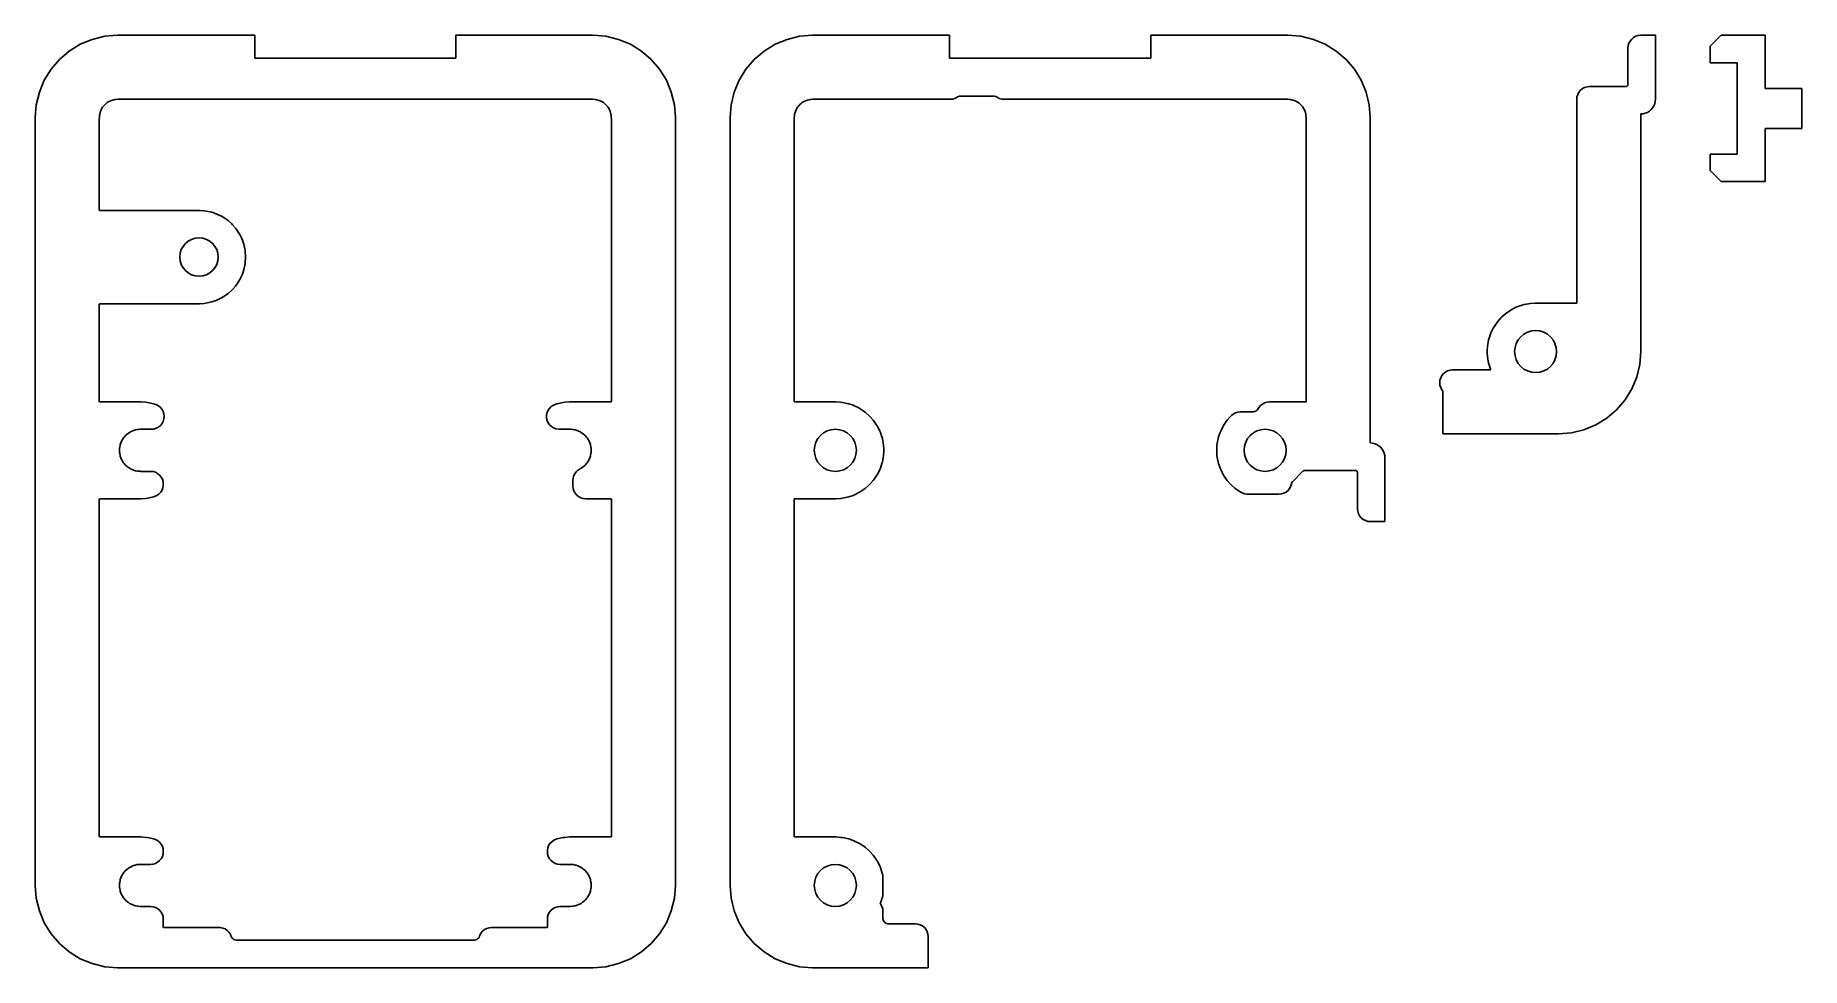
# Model space of a CAD drawing. Header units: metres. Extents: x 3 to 99.6, y -54 to -3.
import ezdxf

# ---------------------------------------------------------------- set-up
doc = ezdxf.new("R2010")
doc.units = ezdxf.units.M

msp = doc.modelspace()

# ---------------------------------------------------------------- linework, layer by layer
at = {"layer": 'CUT'}
for p, q in [((4.318, -4.318), (4.855, -3.859)), ((4.855, -3.859), (5.457, -3.49)), ((5.457, -3.49), (6.109, -3.22)), ((6.109, -3.22), (6.796, -3.055)), ((6.796, -3.055), (7.5, -3)), ((7.5, -3), (15, -3)), ((15, -3), (15, -4.25)), ((26, -4.25), (26, -3)), ((26, -3), (33.5, -3)), ((33.5, -3), (34.204, -3.055)), ((34.204, -3.055), (34.891, -3.22)), ((34.891, -3.22), (35.543, -3.49)), ((35.543, -3.49), (36.145, -3.859)), ((36.145, -3.859), (36.682, -4.318)), ((42.318, -4.318), (42.855, -3.859)), ((42.855, -3.859), (43.457, -3.49)), ((43.457, -3.49), (44.109, -3.22)), ((44.109, -3.22), (44.796, -3.055)), ((44.796, -3.055), (45.5, -3)), ((45.5, -3), (53, -3)), ((53, -3), (53, -4.25)), ((64, -4.25), (64, -3)), ((64, -3), (71.5, -3)), ((71.5, -3), (72.204, -3.055)), ((72.204, -3.055), (72.891, -3.22)), ((72.891, -3.22), (73.543, -3.49)), ((73.543, -3.49), (74.145, -3.859)), ((74.145, -3.859), (74.682, -4.318)), ((90.093, -3.7), (90.106, -3.563)), ((90.093, -5.683), (90.093, -3.7)), ((90.106, -3.563), (90.146, -3.432)), ((90.146, -3.432), (90.211, -3.311)), ((90.211, -3.311), (90.298, -3.205)), ((90.298, -3.205), (90.404, -3.118)), ((90.404, -3.118), (90.525, -3.053)), ((90.525, -3.053), (90.656, -3.013)), ((90.656, -3.013), (90.793, -3)), ((90.793, -3), (91.593, -3)), ((91.593, -3), (91.593, -6.5)), ((94.593, -3.6), (95.193, -3)), ((94.593, -4.5), (94.593, -3.6)), ((95.193, -3), (96.073, -3)), ((96.073, -3), (97.593, -3)), ((97.593, -3), (97.593, -5.9)), ((3.859, -4.855), (4.318, -4.318)), ((15, -4.25), (26, -4.25)), ((36.682, -4.318), (37.141, -4.855)), ((41.859, -4.855), (42.318, -4.318)), ((53, -4.25), (64, -4.25)), ((74.682, -4.318), (75.141, -4.855)), ((96.063, -4.5), (94.593, -4.5)), ((96.063, -9.5), (96.063, -4.5)), ((3.22, -6.109), (3.49, -5.457)), ((3.49, -5.457), (3.859, -4.855)), ((37.141, -4.855), (37.51, -5.457)), ((37.51, -5.457), (37.78, -6.109)), ((41.22, -6.109), (41.49, -5.457)), ((41.49, -5.457), (41.859, -4.855)), ((75.141, -4.855), (75.51, -5.457)), ((75.51, -5.457), (75.78, -6.109)), ((89.989, -5.799), (90.021, -5.793)), ((90.021, -5.793), (90.039, -5.786)), ((90.039, -5.786), (90.055, -5.775)), ((90.055, -5.775), (90.068, -5.762)), ((90.068, -5.762), (90.079, -5.746)), ((90.079, -5.746), (90.086, -5.728)), ((90.086, -5.728), (90.092, -5.696)), ((90.092, -5.696), (90.093, -5.683)), ((3.055, -6.796), (3.22, -6.109)), ((6.893, -6.711), (6.816, -6.777)), ((6.937, -6.679), (6.893, -6.711)), ((7.024, -6.626), (6.937, -6.679)), ((7.073, -6.601), (7.024, -6.626)), ((7.167, -6.562), (7.073, -6.601)), ((7.219, -6.545), (7.167, -6.562)), ((7.317, -6.522), (7.219, -6.545)), ((7.371, -6.513), (7.317, -6.522)), ((7.526, -6.501), (7.371, -6.513)), ((7.553, -6.5), (7.526, -6.501)), ((33.447, -6.5), (7.553, -6.5)), ((33.474, -6.501), (33.447, -6.5)), ((33.629, -6.513), (33.474, -6.501)), ((33.683, -6.522), (33.629, -6.513)), ((33.781, -6.545), (33.683, -6.522)), ((33.833, -6.562), (33.781, -6.545)), ((33.927, -6.601), (33.833, -6.562)), ((33.976, -6.626), (33.927, -6.601)), ((34.063, -6.679), (33.976, -6.626)), ((34.107, -6.711), (34.063, -6.679)), ((34.184, -6.777), (34.107, -6.711)), ((37.78, -6.109), (37.945, -6.796)), ((41.055, -6.796), (41.22, -6.109)), ((44.893, -6.711), (44.816, -6.777)), ((44.937, -6.679), (44.893, -6.711)), ((45.024, -6.626), (44.937, -6.679)), ((45.073, -6.601), (45.024, -6.626)), ((45.167, -6.562), (45.073, -6.601)), ((45.219, -6.545), (45.167, -6.562)), ((45.317, -6.522), (45.219, -6.545)), ((45.371, -6.513), (45.317, -6.522)), ((45.526, -6.501), (45.371, -6.513)), ((45.553, -6.5), (45.526, -6.501)), ((53.018, -6.5), (45.553, -6.5)), ((53.155, -6.487), (53.018, -6.5)), ((53.286, -6.447), (53.155, -6.487)), ((53.407, -6.382), (53.286, -6.447)), ((53.429, -6.367), (53.407, -6.382)), ((53.407, -6.382), (53.407, -6.382)), ((53.483, -6.345), (53.429, -6.367)), ((53.546, -6.332), (53.483, -6.345)), ((53.553, -6.332), (53.546, -6.332)), ((53.587, -6.33), (53.553, -6.332)), ((55.413, -6.33), (53.587, -6.33)), ((55.447, -6.332), (55.413, -6.33)), ((55.454, -6.332), (55.447, -6.332)), ((55.517, -6.345), (55.454, -6.332)), ((55.571, -6.367), (55.517, -6.345)), ((55.593, -6.382), (55.571, -6.367)), ((55.714, -6.447), (55.593, -6.382)), ((55.845, -6.487), (55.714, -6.447)), ((55.982, -6.5), (55.845, -6.487)), ((71.447, -6.5), (55.982, -6.5)), ((71.474, -6.501), (71.447, -6.5)), ((71.629, -6.513), (71.474, -6.501)), ((71.683, -6.522), (71.629, -6.513)), ((71.781, -6.545), (71.683, -6.522)), ((71.833, -6.562), (71.781, -6.545)), ((71.927, -6.601), (71.833, -6.562)), ((71.976, -6.626), (71.927, -6.601)), ((72.063, -6.679), (71.976, -6.626)), ((72.107, -6.711), (72.063, -6.679)), ((72.184, -6.777), (72.107, -6.711)), ((75.78, -6.109), (75.945, -6.796)), ((87.293, -6.5), (87.306, -6.363)), ((87.293, -17.616), (87.293, -6.5)), ((87.306, -6.363), (87.346, -6.232)), ((87.346, -6.232), (87.411, -6.111)), ((87.411, -6.111), (87.498, -6.005)), ((87.498, -6.005), (87.604, -5.918)), ((87.604, -5.918), (87.725, -5.853)), ((87.725, -5.853), (87.856, -5.813)), ((87.856, -5.813), (87.993, -5.8)), ((87.993, -5.8), (89.976, -5.8)), ((89.976, -5.8), (89.989, -5.799)), ((91.554, -6.747), (91.506, -6.863)), ((91.583, -6.625), (91.554, -6.747)), ((91.593, -6.5), (91.583, -6.625)), ((97.593, -5.9), (99.593, -5.9)), ((99.593, -5.9), (99.593, -8.1)), ((3, -7.5), (3.055, -6.796)), ((3, -49.5), (3, -7.5)), ((6.501, -7.526), (6.5, -7.553)), ((6.5, -7.553), (6.5, -12.546)), ((6.513, -7.371), (6.501, -7.526)), ((6.522, -7.317), (6.513, -7.371)), ((6.545, -7.219), (6.522, -7.317)), ((6.562, -7.167), (6.545, -7.219)), ((6.601, -7.073), (6.562, -7.167)), ((6.626, -7.024), (6.601, -7.073)), ((6.679, -6.937), (6.626, -7.024)), ((6.711, -6.893), (6.679, -6.937)), ((6.777, -6.816), (6.711, -6.893)), ((6.816, -6.777), (6.777, -6.816)), ((34.223, -6.816), (34.184, -6.777)), ((34.289, -6.893), (34.223, -6.816)), ((34.321, -6.937), (34.289, -6.893)), ((34.374, -7.024), (34.321, -6.937)), ((34.399, -7.073), (34.374, -7.024)), ((34.438, -7.167), (34.399, -7.073)), ((34.455, -7.219), (34.438, -7.167)), ((34.478, -7.317), (34.455, -7.219)), ((34.487, -7.371), (34.478, -7.317)), ((34.499, -7.526), (34.487, -7.371)), ((34.5, -7.553), (34.499, -7.526)), ((34.5, -23.016), (34.5, -7.553)), ((37.945, -6.796), (38, -7.5)), ((38, -7.5), (38, -49.5)), ((41, -7.5), (41.055, -6.796)), ((41, -49.5), (41, -7.5)), ((44.501, -7.526), (44.5, -7.553)), ((44.5, -7.553), (44.5, -23.016)), ((44.513, -7.371), (44.501, -7.526)), ((44.522, -7.317), (44.513, -7.371)), ((44.545, -7.219), (44.522, -7.317)), ((44.562, -7.167), (44.545, -7.219)), ((44.601, -7.073), (44.562, -7.167)), ((44.626, -7.024), (44.601, -7.073)), ((44.679, -6.937), (44.626, -7.024)), ((44.711, -6.893), (44.679, -6.937)), ((44.777, -6.816), (44.711, -6.893)), ((44.816, -6.777), (44.777, -6.816)), ((72.223, -6.816), (72.184, -6.777)), ((72.289, -6.893), (72.223, -6.816)), ((72.321, -6.937), (72.289, -6.893)), ((72.374, -7.024), (72.321, -6.937)), ((72.399, -7.073), (72.374, -7.024)), ((72.438, -7.167), (72.399, -7.073)), ((72.455, -7.219), (72.438, -7.167)), ((72.478, -7.317), (72.455, -7.219)), ((72.487, -7.371), (72.478, -7.317)), ((72.499, -7.526), (72.487, -7.371)), ((72.5, -7.553), (72.499, -7.526)), ((72.5, -23.016), (72.5, -7.553)), ((75.945, -6.796), (76, -7.5)), ((76, -7.5), (76, -25.3)), ((90.918, -7.29), (90.793, -7.3)), ((90.793, -7.3), (90.793, -20.3)), ((91.04, -7.261), (90.918, -7.29)), ((91.156, -7.213), (91.04, -7.261)), ((91.263, -7.147), (91.156, -7.213)), ((91.359, -7.066), (91.263, -7.147)), ((91.44, -6.97), (91.359, -7.066)), ((91.506, -6.863), (91.44, -6.97)), ((99.593, -8.1), (97.593, -8.1)), ((97.593, -8.1), (97.593, -11)), ((94.593, -10.4), (94.593, -9.5)), ((94.593, -9.5), (96.063, -9.5)), ((95.193, -11), (94.593, -10.4)), ((96.063, -11), (95.193, -11)), ((97.593, -11), (96.063, -11)), ((6.5, -12.546), (6.503, -12.577)), ((6.503, -12.577), (6.534, -12.58)), ((6.534, -12.58), (11.927, -12.58)), ((11.927, -12.58), (11.973, -12.581)), ((11.973, -12.581), (12.237, -12.599)), ((12.237, -12.599), (12.328, -12.611)), ((12.328, -12.611), (12.565, -12.658)), ((12.565, -12.658), (12.653, -12.682)), ((12.653, -12.682), (12.882, -12.759)), ((12.882, -12.759), (12.967, -12.794)), ((12.967, -12.794), (13.184, -12.901)), ((13.184, -12.901), (13.263, -12.947)), ((13.263, -12.947), (13.464, -13.081)), ((13.464, -13.081), (13.537, -13.137)), ((13.537, -13.137), (13.719, -13.297)), ((13.719, -13.297), (13.783, -13.361)), ((13.783, -13.361), (13.943, -13.543)), ((13.943, -13.543), (13.999, -13.616)), ((13.999, -13.616), (14.133, -13.817)), ((14.133, -13.817), (14.179, -13.896)), ((14.179, -13.896), (14.286, -14.113)), ((14.286, -14.113), (14.321, -14.198)), ((14.321, -14.198), (14.398, -14.427)), ((14.398, -14.427), (14.422, -14.515)), ((14.422, -14.515), (14.469, -14.752)), ((14.469, -14.752), (14.481, -14.843)), ((14.481, -15.417), (14.469, -15.508)), ((14.481, -14.843), (14.497, -15.084)), ((14.497, -15.176), (14.481, -15.417)), ((14.497, -15.084), (14.497, -15.176)), ((14.179, -16.364), (14.133, -16.443)), ((14.286, -16.147), (14.179, -16.364)), ((14.321, -16.062), (14.286, -16.147)), ((14.398, -15.833), (14.321, -16.062)), ((14.422, -15.745), (14.398, -15.833)), ((14.469, -15.508), (14.422, -15.745)), ((13.184, -17.359), (12.967, -17.466)), ((13.263, -17.313), (13.184, -17.359)), ((13.464, -17.179), (13.263, -17.313)), ((13.537, -17.123), (13.464, -17.179)), ((13.719, -16.963), (13.537, -17.123)), ((13.783, -16.899), (13.719, -16.963)), ((13.943, -16.717), (13.783, -16.899)), ((13.999, -16.644), (13.943, -16.717)), ((14.133, -16.443), (13.999, -16.644)), ((6.503, -17.683), (6.5, -17.714)), ((6.5, -17.714), (6.5, -23.016)), ((6.534, -17.68), (6.503, -17.683)), ((11.927, -17.68), (6.534, -17.68)), ((11.973, -17.679), (11.927, -17.68)), ((12.237, -17.661), (11.973, -17.679)), ((12.328, -17.649), (12.237, -17.661)), ((12.565, -17.602), (12.328, -17.649)), ((12.653, -17.578), (12.565, -17.602)), ((12.882, -17.501), (12.653, -17.578)), ((12.967, -17.466), (12.882, -17.501)), ((83.204, -18.396), (83.395, -18.228)), ((83.395, -18.228), (83.468, -18.172)), ((83.468, -18.172), (83.68, -18.031)), ((83.68, -18.031), (83.759, -17.985)), ((83.759, -17.985), (83.988, -17.872)), ((83.988, -17.872), (84.072, -17.837)), ((84.072, -17.837), (84.314, -17.755)), ((84.314, -17.755), (84.402, -17.731)), ((84.402, -17.731), (84.652, -17.682)), ((84.652, -17.682), (84.743, -17.67)), ((84.743, -17.67), (85.02, -17.651)), ((85.02, -17.651), (85.066, -17.65)), ((85.066, -17.65), (87.259, -17.65)), ((87.259, -17.65), (87.29, -17.647)), ((87.29, -17.647), (87.293, -17.616)), ((82.58, -19.329), (82.615, -19.245)), ((82.615, -19.245), (82.728, -19.016)), ((82.728, -19.016), (82.774, -18.937)), ((82.774, -18.937), (82.915, -18.725)), ((82.915, -18.725), (82.971, -18.652)), ((82.971, -18.652), (83.139, -18.461)), ((83.139, -18.461), (83.204, -18.396)), ((82.396, -20.254), (82.413, -20)), ((82.396, -20.346), (82.396, -20.254)), ((82.413, -20), (82.425, -19.909)), ((82.425, -19.909), (82.474, -19.659)), ((82.474, -19.659), (82.498, -19.571)), ((82.498, -19.571), (82.58, -19.329)), ((82.413, -20.6), (82.396, -20.346)), ((82.425, -20.691), (82.413, -20.6)), ((82.474, -20.941), (82.425, -20.691)), ((82.498, -21.029), (82.474, -20.941)), ((82.579, -21.267), (82.498, -21.029)), ((90.738, -21.004), (90.573, -21.691)), ((90.793, -20.3), (90.738, -21.004)), ((79.8, -22), (79.813, -21.863)), ((79.813, -22.137), (79.8, -22)), ((79.813, -21.863), (79.853, -21.732)), ((79.853, -22.268), (79.813, -22.137)), ((79.853, -21.732), (79.918, -21.611)), ((79.918, -21.611), (80.005, -21.505)), ((80.005, -21.505), (80.111, -21.418)), ((80.111, -21.418), (80.232, -21.353)), ((80.232, -21.353), (80.363, -21.313)), ((80.363, -21.313), (80.5, -21.3)), ((80.5, -21.3), (82.567, -21.3)), ((82.567, -21.3), (82.578, -21.299)), ((82.578, -21.299), (82.586, -21.297)), ((82.586, -21.297), (82.579, -21.267)), ((90.573, -21.691), (90.303, -22.343)), ((6.5, -23.016), (6.503, -23.047)), ((6.503, -23.047), (6.534, -23.05)), ((6.534, -23.05), (8.727, -23.05)), ((8.727, -23.05), (8.773, -23.051)), ((8.773, -23.051), (9.05, -23.07)), ((9.05, -23.07), (9.141, -23.082)), ((9.141, -23.082), (9.391, -23.131)), ((9.391, -23.131), (9.479, -23.155)), ((9.479, -23.155), (9.574, -23.187)), ((31.426, -23.187), (31.521, -23.155)), ((31.521, -23.155), (31.609, -23.131)), ((31.609, -23.131), (31.859, -23.082)), ((31.859, -23.082), (31.95, -23.07)), ((31.95, -23.07), (32.227, -23.051)), ((32.227, -23.051), (32.273, -23.05)), ((32.273, -23.05), (34.466, -23.05)), ((34.466, -23.05), (34.497, -23.047)), ((34.497, -23.047), (34.5, -23.016)), ((44.5, -23.016), (44.503, -23.047)), ((44.503, -23.047), (44.534, -23.05)), ((44.534, -23.05), (46.727, -23.05)), ((46.727, -23.05), (46.773, -23.051)), ((46.773, -23.051), (47.05, -23.07)), ((47.05, -23.07), (47.141, -23.082)), ((47.141, -23.082), (47.391, -23.131)), ((47.391, -23.131), (47.479, -23.155)), ((47.479, -23.155), (47.721, -23.237)), ((69.997, -23.255), (70.103, -23.168)), ((70.103, -23.168), (70.224, -23.103)), ((70.224, -23.103), (70.355, -23.063)), ((70.355, -23.063), (70.492, -23.05)), ((70.492, -23.05), (72.466, -23.05)), ((72.466, -23.05), (72.497, -23.047)), ((72.497, -23.047), (72.5, -23.016)), ((79.918, -22.389), (79.853, -22.268)), ((79.959, -22.444), (79.918, -22.389)), ((79.965, -22.451), (79.959, -22.444)), ((79.968, -22.484), (79.965, -22.451)), ((79.968, -24.8), (79.968, -22.484)), ((89.934, -22.945), (89.475, -23.482)), ((90.303, -22.343), (89.934, -22.945)), ((9.574, -23.187), (9.617, -23.203)), ((9.617, -23.203), (9.738, -23.268)), ((9.738, -23.268), (9.844, -23.355)), ((9.844, -23.355), (9.931, -23.461)), ((9.931, -23.461), (9.996, -23.582)), ((9.996, -24.118), (9.931, -24.239)), ((9.996, -23.582), (10.035, -23.713)), ((10.035, -23.987), (9.996, -24.118)), ((10.035, -23.713), (10.049, -23.85)), ((10.049, -23.85), (10.035, -23.987)), ((30.953, -23.804), (30.975, -23.669)), ((30.957, -23.941), (30.953, -23.804)), ((30.988, -24.075), (30.957, -23.941)), ((30.975, -23.669), (31.023, -23.54)), ((31.045, -24.2), (30.988, -24.075)), ((31.023, -23.54), (31.096, -23.424)), ((31.096, -23.424), (31.19, -23.324)), ((31.19, -23.324), (31.301, -23.244)), ((31.301, -23.244), (31.426, -23.187)), ((47.721, -23.237), (47.805, -23.272)), ((47.805, -23.272), (48.034, -23.385)), ((48.034, -23.385), (48.113, -23.431)), ((48.113, -23.431), (48.325, -23.572)), ((48.325, -23.572), (48.398, -23.628)), ((48.398, -23.628), (48.589, -23.796)), ((48.589, -23.796), (48.654, -23.861)), ((48.654, -23.861), (48.822, -24.052)), ((48.822, -24.052), (48.878, -24.125)), ((48.878, -24.125), (49.019, -24.337)), ((67.981, -24.337), (68.122, -24.125)), ((68.122, -24.125), (68.178, -24.052)), ((68.178, -24.052), (68.346, -23.861)), ((68.346, -23.861), (68.411, -23.796)), ((68.411, -23.796), (68.436, -23.774)), ((68.436, -23.774), (68.509, -23.718)), ((68.509, -23.718), (68.63, -23.653)), ((68.63, -23.653), (68.761, -23.613)), ((68.761, -23.613), (68.898, -23.6)), ((68.898, -23.6), (69.583, -23.6)), ((69.583, -23.6), (69.617, -23.598)), ((69.617, -23.598), (69.624, -23.598)), ((69.624, -23.598), (69.687, -23.585)), ((69.687, -23.585), (69.741, -23.563)), ((69.741, -23.563), (69.789, -23.53)), ((69.789, -23.53), (69.83, -23.489)), ((69.83, -23.489), (69.866, -23.436)), ((69.866, -23.436), (69.874, -23.42)), ((69.874, -23.42), (69.91, -23.361)), ((69.91, -23.361), (69.997, -23.255)), ((88.938, -23.941), (88.336, -24.31)), ((89.475, -23.482), (88.938, -23.941)), ((7.767, -25.106), (7.744, -25.146)), ((7.825, -25.019), (7.767, -25.106)), ((7.853, -24.983), (7.825, -25.019)), ((7.922, -24.904), (7.853, -24.983)), ((7.954, -24.872), (7.922, -24.904)), ((8.033, -24.803), (7.954, -24.872)), ((8.069, -24.775), (8.033, -24.803)), ((8.156, -24.717), (8.069, -24.775)), ((8.196, -24.694), (8.156, -24.717)), ((8.289, -24.648), (8.196, -24.694)), ((8.332, -24.63), (8.289, -24.648)), ((8.431, -24.597), (8.332, -24.63)), ((8.475, -24.585), (8.431, -24.597)), ((8.577, -24.564), (8.475, -24.585)), ((8.623, -24.558), (8.577, -24.564)), ((8.739, -24.551), (8.623, -24.558)), ((8.761, -24.55), (8.739, -24.551)), ((9.349, -24.55), (8.761, -24.55)), ((9.485, -24.537), (9.349, -24.55)), ((9.617, -24.497), (9.485, -24.537)), ((9.738, -24.432), (9.617, -24.497)), ((9.844, -24.345), (9.738, -24.432)), ((9.931, -24.239), (9.844, -24.345)), ((31.125, -24.312), (31.045, -24.2)), ((31.225, -24.405), (31.125, -24.312)), ((31.342, -24.478), (31.225, -24.405)), ((31.47, -24.526), (31.342, -24.478)), ((31.605, -24.549), (31.47, -24.526)), ((31.651, -24.55), (31.605, -24.549)), ((32.239, -24.55), (31.651, -24.55)), ((32.261, -24.551), (32.239, -24.55)), ((32.377, -24.558), (32.261, -24.551)), ((32.423, -24.564), (32.377, -24.558)), ((32.525, -24.585), (32.423, -24.564)), ((32.569, -24.597), (32.525, -24.585)), ((32.668, -24.63), (32.569, -24.597)), ((32.711, -24.648), (32.668, -24.63)), ((32.804, -24.694), (32.711, -24.648)), ((32.844, -24.717), (32.804, -24.694)), ((32.931, -24.775), (32.844, -24.717)), ((32.967, -24.803), (32.931, -24.775)), ((33.046, -24.872), (32.967, -24.803)), ((33.078, -24.904), (33.046, -24.872)), ((33.147, -24.983), (33.078, -24.904)), ((33.175, -25.019), (33.147, -24.983)), ((33.233, -25.106), (33.175, -25.019)), ((33.256, -25.146), (33.233, -25.106)), ((49.019, -24.337), (49.065, -24.416)), ((49.065, -24.416), (49.178, -24.645)), ((49.178, -24.645), (49.213, -24.729)), ((49.213, -24.729), (49.295, -24.971)), ((49.295, -24.971), (49.319, -25.059)), ((49.319, -25.059), (49.368, -25.309)), ((67.632, -25.309), (67.681, -25.059)), ((67.681, -25.059), (67.705, -24.971)), ((67.705, -24.971), (67.787, -24.729)), ((67.787, -24.729), (67.822, -24.645)), ((67.822, -24.645), (67.935, -24.416)), ((67.935, -24.416), (67.981, -24.337)), ((86.293, -24.8), (79.968, -24.8)), ((86.997, -24.745), (86.293, -24.8)), ((87.684, -24.58), (86.997, -24.745)), ((88.336, -24.31), (87.684, -24.58)), ((7.608, -25.573), (7.601, -25.677)), ((7.601, -25.677), (7.601, -25.723)), ((7.601, -25.723), (7.608, -25.827)), ((7.614, -25.527), (7.608, -25.573)), ((7.608, -25.827), (7.614, -25.873)), ((7.635, -25.425), (7.614, -25.527)), ((7.614, -25.873), (7.635, -25.975)), ((7.647, -25.381), (7.635, -25.425)), ((7.635, -25.975), (7.647, -26.019)), ((7.68, -25.282), (7.647, -25.381)), ((7.647, -26.019), (7.68, -26.118)), ((7.698, -25.239), (7.68, -25.282)), ((7.744, -25.146), (7.698, -25.239)), ((33.302, -25.239), (33.256, -25.146)), ((33.32, -25.282), (33.302, -25.239)), ((33.353, -25.381), (33.32, -25.282)), ((33.32, -26.118), (33.353, -26.019)), ((33.365, -25.425), (33.353, -25.381)), ((33.353, -26.019), (33.365, -25.975)), ((33.386, -25.527), (33.365, -25.425)), ((33.365, -25.975), (33.386, -25.873)), ((33.392, -25.573), (33.386, -25.527)), ((33.386, -25.873), (33.392, -25.827)), ((33.399, -25.677), (33.392, -25.573)), ((33.392, -25.827), (33.399, -25.723)), ((33.399, -25.723), (33.399, -25.677)), ((49.368, -25.309), (49.38, -25.4)), ((49.38, -26), (49.368, -26.091)), ((49.38, -25.4), (49.397, -25.654)), ((49.397, -25.746), (49.38, -26)), ((49.397, -25.654), (49.397, -25.746)), ((67.603, -25.654), (67.62, -25.4)), ((67.603, -25.746), (67.603, -25.654)), ((67.62, -26), (67.603, -25.746)), ((67.62, -25.4), (67.632, -25.309)), ((67.632, -26.091), (67.62, -26)), ((76, -25.3), (76.125, -25.31)), ((76.125, -25.31), (76.247, -25.339)), ((76.247, -25.339), (76.363, -25.387)), ((76.363, -25.387), (76.47, -25.453)), ((76.47, -25.453), (76.566, -25.534)), ((76.566, -25.534), (76.647, -25.63)), ((76.647, -25.63), (76.713, -25.737)), ((76.713, -25.737), (76.761, -25.853)), ((76.761, -25.853), (76.79, -25.975)), ((76.79, -25.975), (76.8, -26.1)), ((7.68, -26.118), (7.698, -26.161)), ((7.698, -26.161), (7.744, -26.254)), ((7.744, -26.254), (7.767, -26.294)), ((7.767, -26.294), (7.825, -26.381)), ((7.825, -26.381), (7.853, -26.417)), ((7.853, -26.417), (7.922, -26.496)), ((7.922, -26.496), (7.954, -26.528)), ((7.954, -26.528), (8.033, -26.597)), ((8.033, -26.597), (8.069, -26.625)), ((8.069, -26.625), (8.156, -26.683)), ((8.156, -26.683), (8.196, -26.706)), ((8.196, -26.706), (8.289, -26.752)), ((8.289, -26.752), (8.332, -26.77)), ((8.332, -26.77), (8.431, -26.803)), ((8.431, -26.803), (8.475, -26.815)), ((8.475, -26.815), (8.577, -26.836)), ((8.577, -26.836), (8.623, -26.842)), ((8.623, -26.842), (8.739, -26.849)), ((8.739, -26.849), (8.761, -26.85)), ((8.761, -26.85), (9.3, -26.85)), ((9.3, -26.85), (9.437, -26.863)), ((9.437, -26.863), (9.568, -26.903)), ((9.568, -26.903), (9.689, -26.968)), ((9.689, -26.968), (9.795, -27.055)), ((32.437, -27.116), (32.494, -26.991)), ((32.494, -26.991), (32.574, -26.879)), ((32.574, -26.879), (32.674, -26.785)), ((32.674, -26.785), (32.79, -26.713)), ((32.79, -26.713), (32.804, -26.706)), ((32.804, -26.706), (32.844, -26.683)), ((32.844, -26.683), (32.931, -26.625)), ((32.931, -26.625), (32.967, -26.597)), ((32.967, -26.597), (33.046, -26.528)), ((33.046, -26.528), (33.078, -26.496)), ((33.078, -26.496), (33.147, -26.417)), ((33.147, -26.417), (33.175, -26.381)), ((33.175, -26.381), (33.233, -26.294)), ((33.233, -26.294), (33.256, -26.254)), ((33.256, -26.254), (33.302, -26.161)), ((33.302, -26.161), (33.32, -26.118)), ((49.065, -26.984), (49.019, -27.063)), ((49.178, -26.755), (49.065, -26.984)), ((49.213, -26.671), (49.178, -26.755)), ((49.295, -26.429), (49.213, -26.671)), ((49.319, -26.341), (49.295, -26.429)), ((49.368, -26.091), (49.319, -26.341)), ((67.681, -26.341), (67.632, -26.091)), ((67.705, -26.429), (67.681, -26.341)), ((67.787, -26.671), (67.705, -26.429)), ((67.822, -26.755), (67.787, -26.671)), ((67.935, -26.984), (67.822, -26.755)), ((67.981, -27.063), (67.935, -26.984)), ((72.317, -26.841), (71.741, -27.417)), ((72.327, -26.833), (72.317, -26.841)), ((72.354, -26.814), (72.327, -26.833)), ((72.372, -26.807), (72.354, -26.814)), ((72.404, -26.801), (72.372, -26.807)), ((72.417, -26.8), (72.404, -26.801)), ((75.183, -26.8), (72.417, -26.8)), ((75.196, -26.801), (75.183, -26.8)), ((75.228, -26.807), (75.196, -26.801)), ((75.246, -26.814), (75.228, -26.807)), ((75.262, -26.825), (75.246, -26.814)), ((75.275, -26.838), (75.262, -26.825)), ((75.286, -26.854), (75.275, -26.838)), ((75.293, -26.872), (75.286, -26.854)), ((75.299, -26.904), (75.293, -26.872)), ((75.3, -26.917), (75.299, -26.904)), ((75.3, -28.9), (75.3, -26.917)), ((76.8, -26.1), (76.8, -29.6)), ((9.855, -27.993), (9.762, -28.093)), ((9.795, -27.055), (9.882, -27.161)), ((9.928, -27.876), (9.855, -27.993)), ((9.882, -27.161), (9.947, -27.282)), ((9.976, -27.748), (9.928, -27.876)), ((9.947, -27.282), (9.987, -27.413)), ((9.999, -27.612), (9.976, -27.748)), ((9.987, -27.413), (10, -27.55)), ((10, -27.567), (9.999, -27.612)), ((10, -27.55), (10, -27.567)), ((32.4, -27.341), (32.406, -27.249)), ((32.4, -27.65), (32.4, -27.341)), ((32.413, -27.787), (32.4, -27.65)), ((32.406, -27.249), (32.437, -27.116)), ((32.453, -27.918), (32.413, -27.787)), ((32.518, -28.039), (32.453, -27.918)), ((48.113, -27.969), (48.034, -28.015)), ((48.325, -27.828), (48.113, -27.969)), ((48.398, -27.772), (48.325, -27.828)), ((48.589, -27.604), (48.398, -27.772)), ((48.654, -27.539), (48.589, -27.604)), ((48.822, -27.348), (48.654, -27.539)), ((48.878, -27.275), (48.822, -27.348)), ((49.019, -27.063), (48.878, -27.275)), ((68.122, -27.275), (67.981, -27.063)), ((68.178, -27.348), (68.122, -27.275)), ((68.346, -27.539), (68.178, -27.348)), ((68.411, -27.604), (68.346, -27.539)), ((68.602, -27.772), (68.411, -27.604)), ((68.675, -27.828), (68.602, -27.772)), ((68.887, -27.969), (68.675, -27.828)), ((68.966, -28.015), (68.887, -27.969)), ((71.397, -27.982), (71.276, -28.047)), ((71.503, -27.895), (71.397, -27.982)), ((71.59, -27.789), (71.503, -27.895)), ((71.654, -27.668), (71.59, -27.789)), ((71.694, -27.537), (71.654, -27.668)), ((71.707, -27.472), (71.694, -27.537)), ((71.694, -27.537), (71.694, -27.537)), ((71.714, -27.454), (71.707, -27.472)), ((71.733, -27.427), (71.714, -27.454)), ((71.741, -27.417), (71.733, -27.427)), ((6.503, -28.353), (6.5, -28.384)), ((6.5, -28.384), (6.5, -46.816)), ((6.534, -28.35), (6.503, -28.353)), ((8.727, -28.35), (6.534, -28.35)), ((8.773, -28.349), (8.727, -28.35)), ((9.05, -28.33), (8.773, -28.349)), ((9.141, -28.318), (9.05, -28.33)), ((9.391, -28.269), (9.141, -28.318)), ((9.479, -28.245), (9.391, -28.269)), ((9.525, -28.229), (9.479, -28.245)), ((9.65, -28.173), (9.525, -28.229)), ((9.762, -28.093), (9.65, -28.173)), ((32.605, -28.145), (32.518, -28.039)), ((32.711, -28.232), (32.605, -28.145)), ((32.832, -28.297), (32.711, -28.232)), ((32.963, -28.337), (32.832, -28.297)), ((33.1, -28.35), (32.963, -28.337)), ((34.466, -28.35), (33.1, -28.35)), ((34.497, -28.353), (34.466, -28.35)), ((34.5, -28.384), (34.497, -28.353)), ((34.5, -46.816), (34.5, -28.384)), ((44.503, -28.353), (44.5, -28.384)), ((44.5, -28.384), (44.5, -46.816)), ((44.534, -28.35), (44.503, -28.353)), ((46.727, -28.35), (44.534, -28.35)), ((46.773, -28.349), (46.727, -28.35)), ((47.05, -28.33), (46.773, -28.349)), ((47.141, -28.318), (47.05, -28.33)), ((47.391, -28.269), (47.141, -28.318)), ((47.479, -28.245), (47.391, -28.269)), ((47.721, -28.163), (47.479, -28.245)), ((47.805, -28.128), (47.721, -28.163)), ((48.034, -28.015), (47.805, -28.128)), ((68.992, -28.028), (68.966, -28.015)), ((69.12, -28.076), (68.992, -28.028)), ((69.255, -28.099), (69.12, -28.076)), ((69.301, -28.1), (69.255, -28.099)), ((71.008, -28.1), (69.301, -28.1)), ((71.144, -28.087), (71.008, -28.1)), ((71.276, -28.047), (71.144, -28.087)), ((75.313, -29.037), (75.3, -28.9)), ((75.353, -29.168), (75.313, -29.037)), ((75.418, -29.289), (75.353, -29.168)), ((75.505, -29.395), (75.418, -29.289)), ((75.611, -29.482), (75.505, -29.395)), ((75.732, -29.547), (75.611, -29.482)), ((75.863, -29.587), (75.732, -29.547)), ((76, -29.6), (75.863, -29.587)), ((76.8, -29.6), (76, -29.6)), ((6.5, -46.816), (6.503, -46.847)), ((6.503, -46.847), (6.534, -46.85)), ((6.534, -46.85), (8.727, -46.85)), ((8.727, -46.85), (8.773, -46.851)), ((8.773, -46.851), (9.05, -46.87)), ((9.05, -46.87), (9.141, -46.882)), ((9.141, -46.882), (9.391, -46.931)), ((9.391, -46.931), (9.479, -46.955)), ((9.479, -46.955), (9.525, -46.971)), ((9.525, -46.971), (9.568, -46.987)), ((9.568, -46.987), (9.689, -47.051)), ((9.689, -47.051), (9.795, -47.138)), ((9.795, -47.138), (9.882, -47.245)), ((9.882, -47.245), (9.947, -47.366)), ((31.024, -47.452), (31.072, -47.324)), ((31.072, -47.324), (31.145, -47.207)), ((31.145, -47.207), (31.238, -47.107)), ((31.238, -47.107), (31.35, -47.027)), ((31.35, -47.027), (31.475, -46.971)), ((31.475, -46.971), (31.521, -46.955)), ((31.521, -46.955), (31.609, -46.931)), ((31.609, -46.931), (31.859, -46.882)), ((31.859, -46.882), (31.95, -46.87)), ((31.95, -46.87), (32.227, -46.851)), ((32.227, -46.851), (32.273, -46.85)), ((32.273, -46.85), (34.466, -46.85)), ((34.466, -46.85), (34.497, -46.847)), ((34.497, -46.847), (34.5, -46.816)), ((44.5, -46.816), (44.503, -46.847)), ((44.503, -46.847), (44.534, -46.85)), ((44.534, -46.85), (46.727, -46.85)), ((46.727, -46.85), (46.773, -46.851)), ((46.773, -46.851), (47.05, -46.87)), ((47.05, -46.87), (47.141, -46.882)), ((47.141, -46.882), (47.391, -46.931)), ((47.391, -46.931), (47.479, -46.955)), ((47.479, -46.955), (47.721, -47.037)), ((47.721, -47.037), (47.805, -47.072)), ((47.805, -47.072), (48.034, -47.185)), ((48.034, -47.185), (48.113, -47.231)), ((48.113, -47.231), (48.325, -47.372)), ((9.689, -48.232), (9.568, -48.297)), ((9.795, -48.145), (9.689, -48.232)), ((9.882, -48.039), (9.795, -48.145)), ((9.947, -47.918), (9.882, -48.039)), ((9.947, -47.366), (9.987, -47.497)), ((9.987, -47.787), (9.947, -47.918)), ((9.987, -47.497), (10, -47.633)), ((10, -47.65), (9.987, -47.787)), ((10, -47.633), (10, -47.65)), ((31, -47.633), (31.001, -47.588)), ((31, -47.65), (31, -47.633)), ((31.013, -47.787), (31, -47.65)), ((31.001, -47.588), (31.024, -47.452)), ((31.053, -47.918), (31.013, -47.787)), ((31.118, -48.039), (31.053, -47.918)), ((31.205, -48.145), (31.118, -48.039)), ((31.311, -48.232), (31.205, -48.145)), ((31.432, -48.297), (31.311, -48.232)), ((48.325, -47.372), (48.398, -47.428)), ((48.398, -47.428), (48.589, -47.596)), ((48.589, -47.596), (48.654, -47.661)), ((48.654, -47.661), (48.822, -47.852)), ((48.822, -47.852), (48.878, -47.925)), ((48.878, -47.925), (49.019, -48.137)), ((49.019, -48.137), (49.065, -48.216)), ((49.065, -48.216), (49.178, -48.445)), ((7.635, -49.225), (7.614, -49.327)), ((7.647, -49.181), (7.635, -49.225)), ((7.68, -49.082), (7.647, -49.181)), ((7.698, -49.039), (7.68, -49.082)), ((7.744, -48.946), (7.698, -49.039)), ((7.767, -48.906), (7.744, -48.946)), ((7.825, -48.819), (7.767, -48.906)), ((7.853, -48.783), (7.825, -48.819)), ((7.922, -48.704), (7.853, -48.783)), ((7.954, -48.672), (7.922, -48.704)), ((8.033, -48.603), (7.954, -48.672)), ((8.069, -48.575), (8.033, -48.603)), ((8.156, -48.517), (8.069, -48.575)), ((8.196, -48.494), (8.156, -48.517)), ((8.289, -48.448), (8.196, -48.494)), ((8.332, -48.43), (8.289, -48.448)), ((8.431, -48.397), (8.332, -48.43)), ((8.475, -48.385), (8.431, -48.397)), ((8.577, -48.364), (8.475, -48.385)), ((8.623, -48.358), (8.577, -48.364)), ((8.739, -48.351), (8.623, -48.358)), ((8.761, -48.35), (8.739, -48.351)), ((9.3, -48.35), (8.761, -48.35)), ((9.437, -48.337), (9.3, -48.35)), ((9.568, -48.297), (9.437, -48.337)), ((31.563, -48.337), (31.432, -48.297)), ((31.7, -48.35), (31.563, -48.337)), ((32.239, -48.35), (31.7, -48.35)), ((32.261, -48.351), (32.239, -48.35)), ((32.377, -48.358), (32.261, -48.351)), ((32.423, -48.364), (32.377, -48.358)), ((32.525, -48.385), (32.423, -48.364)), ((32.569, -48.397), (32.525, -48.385)), ((32.668, -48.43), (32.569, -48.397)), ((32.711, -48.448), (32.668, -48.43)), ((32.804, -48.494), (32.711, -48.448)), ((32.844, -48.517), (32.804, -48.494)), ((32.931, -48.575), (32.844, -48.517)), ((32.967, -48.603), (32.931, -48.575)), ((33.046, -48.672), (32.967, -48.603)), ((33.078, -48.704), (33.046, -48.672)), ((33.147, -48.783), (33.078, -48.704)), ((33.175, -48.819), (33.147, -48.783)), ((33.233, -48.906), (33.175, -48.819)), ((33.256, -48.946), (33.233, -48.906)), ((33.302, -49.039), (33.256, -48.946)), ((33.32, -49.082), (33.302, -49.039)), ((33.353, -49.181), (33.32, -49.082)), ((33.365, -49.225), (33.353, -49.181)), ((33.386, -49.327), (33.365, -49.225)), ((49.178, -48.445), (49.213, -48.529)), ((49.213, -48.529), (49.295, -48.771)), ((49.295, -48.771), (49.319, -48.859)), ((49.319, -48.859), (49.337, -48.949)), ((49.337, -48.949), (49.337, -48.949)), ((49.337, -48.949), (49.35, -49.086)), ((49.35, -49.086), (49.35, -49.914)), ((3.055, -50.204), (3, -49.5)), ((3.22, -50.891), (3.055, -50.204)), ((7.608, -49.373), (7.601, -49.477)), ((7.601, -49.477), (7.601, -49.523)), ((7.601, -49.523), (7.608, -49.627)), ((7.614, -49.327), (7.608, -49.373)), ((7.608, -49.627), (7.614, -49.673)), ((7.614, -49.673), (7.635, -49.775)), ((7.635, -49.775), (7.647, -49.819)), ((7.647, -49.819), (7.68, -49.918)), ((7.68, -49.918), (7.698, -49.961)), ((7.698, -49.961), (7.744, -50.054)), ((7.744, -50.054), (7.767, -50.094)), ((7.767, -50.094), (7.825, -50.181)), ((7.825, -50.181), (7.853, -50.217)), ((7.853, -50.217), (7.922, -50.296)), ((33.078, -50.296), (33.147, -50.217)), ((33.147, -50.217), (33.175, -50.181)), ((33.175, -50.181), (33.233, -50.094)), ((33.233, -50.094), (33.256, -50.054)), ((33.256, -50.054), (33.302, -49.961)), ((33.302, -49.961), (33.32, -49.918)), ((33.32, -49.918), (33.353, -49.819)), ((33.353, -49.819), (33.365, -49.775)), ((33.365, -49.775), (33.386, -49.673)), ((33.392, -49.373), (33.386, -49.327)), ((33.386, -49.673), (33.392, -49.627)), ((33.399, -49.477), (33.392, -49.373)), ((33.392, -49.627), (33.399, -49.523)), ((33.399, -49.523), (33.399, -49.477)), ((37.945, -50.204), (37.78, -50.891)), ((38, -49.5), (37.945, -50.204)), ((41.055, -50.204), (41, -49.5)), ((41.22, -50.891), (41.055, -50.204)), ((49.319, -50.141), (49.295, -50.229)), ((49.337, -50.051), (49.319, -50.141)), ((49.35, -49.914), (49.337, -50.051)), ((3.49, -51.543), (3.22, -50.891)), ((7.922, -50.296), (7.954, -50.328)), ((7.954, -50.328), (8.033, -50.397)), ((8.033, -50.397), (8.069, -50.425)), ((8.069, -50.425), (8.156, -50.483)), ((8.156, -50.483), (8.196, -50.506)), ((8.196, -50.506), (8.289, -50.552)), ((8.289, -50.552), (8.332, -50.57)), ((8.332, -50.57), (8.431, -50.603)), ((8.431, -50.603), (8.475, -50.615)), ((8.475, -50.615), (8.577, -50.636)), ((8.577, -50.636), (8.623, -50.642)), ((8.623, -50.642), (8.739, -50.649)), ((8.739, -50.649), (8.761, -50.65)), ((8.761, -50.65), (9.3, -50.65)), ((9.3, -50.65), (9.437, -50.663)), ((9.437, -50.663), (9.568, -50.703)), ((9.568, -50.703), (9.689, -50.768)), ((9.689, -50.768), (9.795, -50.855)), ((9.795, -50.855), (9.882, -50.961)), ((9.882, -50.961), (9.947, -51.082)), ((9.947, -51.082), (9.987, -51.213)), ((31.013, -51.213), (31.053, -51.082)), ((31.053, -51.082), (31.118, -50.961)), ((31.118, -50.961), (31.205, -50.855)), ((31.205, -50.855), (31.311, -50.768)), ((31.311, -50.768), (31.432, -50.703)), ((31.432, -50.703), (31.563, -50.663)), ((31.563, -50.663), (31.7, -50.65)), ((31.7, -50.65), (32.239, -50.65)), ((32.239, -50.65), (32.261, -50.649)), ((32.261, -50.649), (32.377, -50.642)), ((32.377, -50.642), (32.423, -50.636)), ((32.423, -50.636), (32.525, -50.615)), ((32.525, -50.615), (32.569, -50.603)), ((32.569, -50.603), (32.668, -50.57)), ((32.668, -50.57), (32.711, -50.552)), ((32.711, -50.552), (32.804, -50.506)), ((32.804, -50.506), (32.844, -50.483)), ((32.844, -50.483), (32.931, -50.425)), ((32.931, -50.425), (32.967, -50.397)), ((32.967, -50.397), (33.046, -50.328)), ((33.046, -50.328), (33.078, -50.296)), ((37.78, -50.891), (37.51, -51.543)), ((41.49, -51.543), (41.22, -50.891)), ((49.208, -50.489), (49.207, -50.499)), ((49.207, -50.499), (49.21, -50.505)), ((49.21, -50.478), (49.208, -50.489)), ((49.295, -50.229), (49.21, -50.478)), ((49.21, -50.505), (49.232, -50.535)), ((49.232, -50.535), (49.297, -50.656)), ((49.297, -50.656), (49.337, -50.788)), ((49.337, -50.788), (49.35, -50.924)), ((49.35, -50.924), (49.35, -51.283)), ((3.859, -52.145), (3.49, -51.543)), ((4.318, -52.682), (3.859, -52.145)), ((9.987, -51.213), (10, -51.35)), ((10, -51.35), (10, -51.766)), ((10, -51.766), (10.003, -51.797)), ((10.003, -51.797), (10.034, -51.8)), ((10.034, -51.8), (13.048, -51.8)), ((13.048, -51.8), (13.116, -51.803)), ((13.116, -51.803), (13.251, -51.83)), ((13.251, -51.83), (13.378, -51.883)), ((13.378, -51.883), (13.492, -51.959)), ((13.492, -51.959), (13.589, -52.056)), ((13.589, -52.056), (13.665, -52.17)), ((27.306, -52.232), (27.37, -52.111)), ((27.37, -52.111), (27.458, -52.005)), ((27.458, -52.005), (27.564, -51.918)), ((27.564, -51.918), (27.685, -51.853)), ((27.685, -51.853), (27.816, -51.813)), ((27.816, -51.813), (27.952, -51.8)), ((27.952, -51.8), (30.966, -51.8)), ((30.966, -51.8), (30.997, -51.797)), ((30.997, -51.797), (31, -51.766)), ((31, -51.35), (31.013, -51.213)), ((31, -51.766), (31, -51.35)), ((37.141, -52.145), (36.682, -52.682)), ((37.51, -51.543), (37.141, -52.145)), ((41.859, -52.145), (41.49, -51.543)), ((42.318, -52.682), (41.859, -52.145)), ((49.35, -51.283), (49.352, -51.317)), ((49.352, -51.317), (49.352, -51.324)), ((49.352, -51.324), (49.365, -51.387)), ((49.365, -51.387), (49.387, -51.441)), ((49.387, -51.441), (49.42, -51.489)), ((49.42, -51.489), (49.461, -51.53)), ((49.461, -51.53), (49.509, -51.563)), ((49.509, -51.563), (49.563, -51.585)), ((49.563, -51.585), (49.626, -51.598)), ((49.626, -51.598), (49.633, -51.598)), ((49.633, -51.598), (49.667, -51.6)), ((49.667, -51.6), (51.125, -51.6)), ((51.125, -51.6), (51.262, -51.613)), ((51.262, -51.613), (51.393, -51.653)), ((51.393, -51.653), (51.514, -51.718)), ((51.514, -51.718), (51.62, -51.805)), ((51.62, -51.805), (51.707, -51.911)), ((51.707, -51.911), (51.772, -52.032)), ((51.772, -52.032), (51.812, -52.163)), ((4.855, -53.141), (4.318, -52.682)), ((13.665, -52.17), (13.698, -52.251)), ((13.698, -52.251), (13.7, -52.25)), ((13.7, -52.25), (13.737, -52.341)), ((13.737, -52.341), (13.77, -52.389)), ((13.77, -52.389), (13.811, -52.43)), ((13.811, -52.43), (13.859, -52.463)), ((13.859, -52.463), (13.913, -52.485)), ((13.913, -52.485), (13.976, -52.498)), ((13.976, -52.498), (13.983, -52.498)), ((13.983, -52.498), (14.017, -52.5)), ((14.017, -52.5), (26.983, -52.5)), ((26.983, -52.5), (27.017, -52.498)), ((27.017, -52.498), (27.024, -52.498)), ((27.024, -52.498), (27.087, -52.485)), ((27.087, -52.485), (27.141, -52.463)), ((27.141, -52.463), (27.189, -52.43)), ((27.189, -52.43), (27.23, -52.389)), ((27.23, -52.389), (27.263, -52.341)), ((27.263, -52.341), (27.293, -52.268)), ((27.293, -52.268), (27.306, -52.232)), ((36.682, -52.682), (36.145, -53.141)), ((42.855, -53.141), (42.318, -52.682)), ((51.812, -52.163), (51.825, -52.3)), ((51.825, -52.3), (51.825, -54)), ((5.457, -53.51), (4.855, -53.141)), ((6.109, -53.78), (5.457, -53.51)), ((6.796, -53.945), (6.109, -53.78)), ((7.5, -54), (6.796, -53.945)), ((33.5, -54), (7.5, -54)), ((34.204, -53.945), (33.5, -54)), ((34.891, -53.78), (34.204, -53.945)), ((35.543, -53.51), (34.891, -53.78)), ((36.145, -53.141), (35.543, -53.51)), ((43.457, -53.51), (42.855, -53.141)), ((44.109, -53.78), (43.457, -53.51)), ((44.796, -53.945), (44.109, -53.78)), ((45.5, -54), (44.796, -53.945)), ((51.825, -54), (45.5, -54))]:
    msp.add_line(p, q, dxfattribs=at)
for centre, radius in [((11.95, -15.13), 1.05), ((85.043, -20.3), 1.15), ((46.75, -25.7), 1.15), ((70.25, -25.7), 1.15), ((46.75, -49.5), 1.15)]:
    msp.add_circle(centre, radius, dxfattribs=at)

doc.saveas('drawing.dxf')
